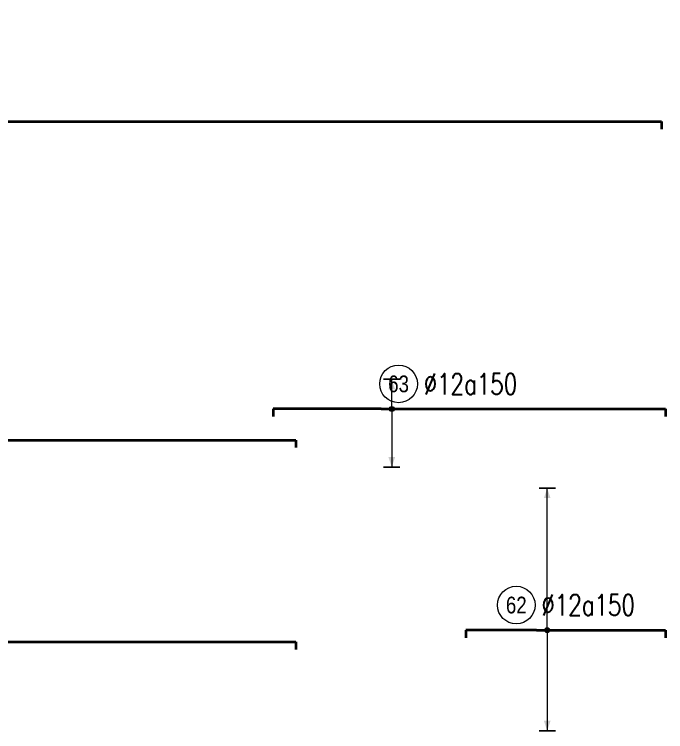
# Model space of a CAD drawing. Header units: millimetres. Extents: x -247377 to 927516, y -864259 to 155594.
# Drawn here: x 202121 to 217689, y 47080 to 64220 of the extents above; entities that cross this region are included whole.
import ezdxf
from ezdxf.enums import TextEntityAlignment as Align

# ---------------------------------------------------------------- set-up
doc = ezdxf.new("R2010")
doc.units = ezdxf.units.MM
doc.header["$MEASUREMENT"] = 0
for name, color, linetype, lineweight in [('NDC_S_DIM', 1, 'Continuous', 15), ('NDC_S_REBAR', 4, 'Continuous', 35), ('NDC_S_VN TEXT', 7, 'Continuous', 20)]:
    doc.layers.add(name, color=color, linetype=linetype, lineweight=lineweight)
doc.styles.add('ARIAL', font='arial.ttf', dxfattribs={"width": 0.8})
doc.styles.add('NDC_EN TXT', font='romans.shx', dxfattribs={"width": 0.8})

# ---------------------------------------------------------------- blocks, each defined once
blk = doc.blocks.new('*U18')
h = blk.add_hatch(color=6)
edge = h.paths.add_edge_path()
edge.add_arc((-2.995, 0), 0.3, 0, 360)
at = {"layer": 'NDC_S_DIM', "color": 8}
for q in [(-2.995, 9.27), (-2.995, -13.23)]:
    blk.add_line((-2.995, 0), q, dxfattribs=at)
for points in [[(-3.995, 9.27, 0.2, 0.2, 0), (-1.995, 9.27, 0, 0, 0)], [(-3.995, -13.23, 0.2, 0.2, 0), (-1.995, -13.23, 0, 0, 0)]]:
    blk.add_lwpolyline(points, format="xyseb", dxfattribs=at)
at = {"layer": 'NDC_S_DIM'}
blk.add_circle((2.099, 3), 2.25, dxfattribs=at)
at = {"layer": 'NDC_S_DIM', "color": 6}
blk.add_circle((-2.995, 0), 0.3, dxfattribs=at)
at = {"layer": 'NDC_S_DIM', "color": 8}
for points in [[(-3.395, 8.07), (-2.995, 9.27), (-2.595, 8.07)], [(-3.395, -12.03), (-2.995, -13.23), (-2.595, -12.03)]]:
    blk.add_solid(points, dxfattribs=at)
at = {"layer": 'NDC_S_REBAR'}
for p, q in [((0, 0), (-171.909, 0)), ((-171.909, 0), (-171.909, -0.9)), ((0, 0), (420.841, 0)), ((420.841, 0), (420.841, -0.9)), ((-171.909, -0.9), (-171.909, -0.9)), ((420.841, -0.9), (420.841, -0.9))]:
    blk.add_line(p, q, dxfattribs=at)
at = {"layer": 'NDC_S_VN TEXT', "style": 'ARIAL', "width": 0.8}
blk.add_attdef('KHT', text='', height=2, dxfattribs=at).set_placement((2.099, 3), align=Align.MIDDLE_CENTER)
at = {"layer": 'NDC_S_VN TEXT', "color": 3, "style": 'NDC_EN TXT', "width": 0.75}
blk.add_attdef('DKT', (5.099, 1.75), '', height=2.5, dxfattribs=at)
blk = doc.blocks.new('*U19')
h = blk.add_hatch(color=6)
edge = h.paths.add_edge_path()
edge.add_arc((-2.995, 0), 0.3, 0, 360)
at = {"layer": 'NDC_S_DIM', "color": 8}
for q in [(-2.995, 9.896), (-2.995, -10.115)]:
    blk.add_line((-2.995, 0), q, dxfattribs=at)
for points in [[(-3.995, 9.896, 0.2, 0.2, 0), (-1.995, 9.896, 0, 0, 0)], [(-3.995, -10.115, 0.2, 0.2, 0), (-1.995, -10.115, 0, 0, 0)]]:
    blk.add_lwpolyline(points, format="xyseb", dxfattribs=at)
at = {"layer": 'NDC_S_DIM', "color": 6}
blk.add_circle((-2.995, 0), 0.3, dxfattribs=at)
at = {"layer": 'NDC_S_DIM'}
blk.add_circle((2.099, -2.921), 2.25, dxfattribs=at)
at = {"layer": 'NDC_S_DIM', "color": 8}
for points in [[(-3.395, 8.696), (-2.995, 9.896), (-2.595, 8.696)], [(-3.395, -8.915), (-2.995, -10.115), (-2.595, -8.915)]]:
    blk.add_solid(points, dxfattribs=at)
at = {"layer": 'NDC_S_REBAR'}
for p, q in [((0, 0), (-159.159, 0)), ((-159.159, 0), (-159.159, -0.9)), ((0, 0), (420.841, 0)), ((420.841, 0), (420.841, -0.9)), ((-159.159, -0.9), (-159.159, -0.9)), ((420.841, -0.9), (420.841, -0.9))]:
    blk.add_line(p, q, dxfattribs=at)
at = {"layer": 'NDC_S_VN TEXT', "color": 3, "style": 'NDC_EN TXT', "width": 0.75}
blk.add_attdef('DKT', (5.099, -4.171), '', height=2.5, dxfattribs=at)
at = {"layer": 'NDC_S_VN TEXT', "style": 'ARIAL', "width": 0.8}
blk.add_attdef('KHT', text='', height=2, dxfattribs=at).set_placement((2.099, -2.921), align=Align.MIDDLE_CENTER)
blk = doc.blocks.new('*U113')
h = blk.add_hatch(color=6)
edge = h.paths.add_edge_path()
edge.add_arc((-2.995, 0), 0.3, 0, 360)
at = {"layer": 'NDC_S_DIM', "color": 8}
for q in [(-2.995, 12.702), (-2.995, -25.798)]:
    blk.add_line((-2.995, 0), q, dxfattribs=at)
for points in [[(-3.995, 12.702, 0.2, 0.2, 0), (-1.995, 12.702, 0, 0, 0)], [(-3.995, -25.798, 0.2, 0.2, 0), (-1.995, -25.798, 0, 0, 0)]]:
    blk.add_lwpolyline(points, format="xyseb", dxfattribs=at)
at = {"layer": 'NDC_S_DIM'}
blk.add_circle((2.099, 3), 2.25, dxfattribs=at)
at = {"layer": 'NDC_S_DIM', "color": 6}
blk.add_circle((-2.995, 0), 0.3, dxfattribs=at)
at = {"layer": 'NDC_S_DIM', "color": 8}
for points in [[(-3.395, 11.502), (-2.995, 12.702), (-2.595, 11.502)], [(-3.395, -24.598), (-2.995, -25.798), (-2.595, -24.598)]]:
    blk.add_solid(points, dxfattribs=at)
at = {"layer": 'NDC_S_REBAR'}
for p, q in [((0, 0), (-86.904, 0)), ((-86.904, 0), (-86.904, -0.9)), ((0, 0), (327.346, 0)), ((327.346, 0), (327.346, -0.9)), ((-86.904, -0.9), (-86.904, -0.9)), ((327.346, -0.9), (327.346, -0.9))]:
    blk.add_line(p, q, dxfattribs=at)
at = {"layer": 'NDC_S_VN TEXT', "style": 'ARIAL', "width": 0.8}
blk.add_attdef('KHT', text='', height=2, dxfattribs=at).set_placement((2.099, 3), align=Align.MIDDLE_CENTER)
at = {"layer": 'NDC_S_VN TEXT', "color": 3, "style": 'NDC_EN TXT', "width": 0.75}
blk.add_attdef('DKT', (5.099, 1.75), '', height=2.5, dxfattribs=at)
blk = doc.blocks.new('*U735')
h = blk.add_hatch(color=6)
edge = h.paths.add_edge_path()
edge.add_arc((1.284, 0), 0.3, 0, 360)
at = {"layer": 'NDC_S_DIM', "color": 8}
for q in [(1.284, 3.55), (1.284, -6.95)]:
    blk.add_line((1.284, 0), q, dxfattribs=at)
for points in [[(0.284, 3.55, 0.2, 0.2, 0), (2.284, 3.55, 0, 0, 0)], [(0.284, -6.95, 0.2, 0.2, 0), (2.284, -6.95, 0, 0, 0)]]:
    blk.add_lwpolyline(points, format="xyseb", dxfattribs=at)
at = {"layer": 'NDC_S_DIM'}
blk.add_circle((2.099, 3), 2.25, dxfattribs=at)
at = {"layer": 'NDC_S_DIM', "color": 6}
blk.add_circle((1.284, 0), 0.3, dxfattribs=at)
at = {"layer": 'NDC_S_DIM', "color": 8}
for points in [[(0.884, 2.35), (1.284, 3.55), (1.684, 2.35)], [(0.884, -5.75), (1.284, -6.95), (1.684, -5.75)]]:
    blk.add_solid(points, dxfattribs=at)
at = {"layer": 'NDC_S_REBAR'}
for p, q in [((0, 0), (-12.882, 0)), ((-12.882, 0), (-12.882, -0.9)), ((0, 0), (34.018, 0)), ((34.018, 0), (34.018, -0.9)), ((-12.882, -0.9), (-12.882, -0.9)), ((34.018, -0.9), (34.018, -0.9))]:
    blk.add_line(p, q, dxfattribs=at)
at = {"layer": 'NDC_S_VN TEXT', "style": 'ARIAL', "width": 0.8}
blk.add_attdef('KHT', text='', height=2, dxfattribs=at).set_placement((2.099, 3), align=Align.MIDDLE_CENTER)
at = {"layer": 'NDC_S_VN TEXT', "color": 3, "style": 'NDC_EN TXT', "width": 0.75}
blk.add_attdef('DKT', (5.099, 1.75), '', height=2.5, dxfattribs=at)
blk = doc.blocks.new('*U736')
h = blk.add_hatch(color=6)
edge = h.paths.add_edge_path()
edge.add_arc((1.284, 0), 0.3, 0, 360)
at = {"layer": 'NDC_S_DIM', "color": 8}
for q in [(1.284, 16.973), (1.284, -12.027)]:
    blk.add_line((1.284, 0), q, dxfattribs=at)
for points in [[(0.284, 16.973, 0.2, 0.2, 0), (2.284, 16.973, 0, 0, 0)], [(0.284, -12.027, 0.2, 0.2, 0), (2.284, -12.027, 0, 0, 0)]]:
    blk.add_lwpolyline(points, format="xyseb", dxfattribs=at)
at = {"layer": 'NDC_S_DIM'}
blk.add_circle((-2.413, 3), 2.25, dxfattribs=at)
at = {"layer": 'NDC_S_DIM', "color": 6}
blk.add_circle((1.284, 0), 0.3, dxfattribs=at)
at = {"layer": 'NDC_S_DIM', "color": 8}
for points in [[(0.884, 15.773), (1.284, 16.973), (1.684, 15.773)], [(0.884, -10.827), (1.284, -12.027), (1.684, -10.827)]]:
    blk.add_solid(points, dxfattribs=at)
at = {"layer": 'NDC_S_REBAR'}
for p, q in [((0, 0), (-8.463, 0)), ((-8.463, 0), (-8.463, -0.9)), ((0, 0), (15.437, 0)), ((15.437, 0), (15.437, -0.9)), ((-8.463, -0.9), (-8.463, -0.9)), ((15.437, -0.9), (15.437, -0.9))]:
    blk.add_line(p, q, dxfattribs=at)
at = {"layer": 'NDC_S_VN TEXT', "style": 'ARIAL', "width": 0.8}
blk.add_attdef('KHT', text='', height=2, dxfattribs=at).set_placement((-2.413, 3), align=Align.MIDDLE_CENTER)
at = {"layer": 'NDC_S_VN TEXT', "color": 3, "style": 'NDC_EN TXT', "width": 0.75}
blk.add_attdef('DKT', (0.587, 1.75), '', height=2.5, dxfattribs=at)

msp = doc.modelspace()

# ---------------------------------------------------------------- block references
at = {"xscale": 200, "yscale": 200, "zscale": 200}
for name, p, values in [('*U113', (152119.6, 61659.5), {'KHT': '59', 'DKT': '%%c12a300'}), ('*U18', (124680.7, 54046.1), {'KHT': '49', 'DKT': '%%c12a300'}), ('*U735', (210885.2, 54790), {'KHT': '63', 'DKT': '%%c12a150'}), ('*U736', (214601.4, 49505.5), {'KHT': '62', 'DKT': '%%c12a150'}), ('*U19', (124680.7, 49223), {'KHT': '48', 'DKT': '%%c12a300'})]:
    msp.add_blockref(name, p, dxfattribs=at).add_auto_attribs(values)

doc.saveas('drawing.dxf')
